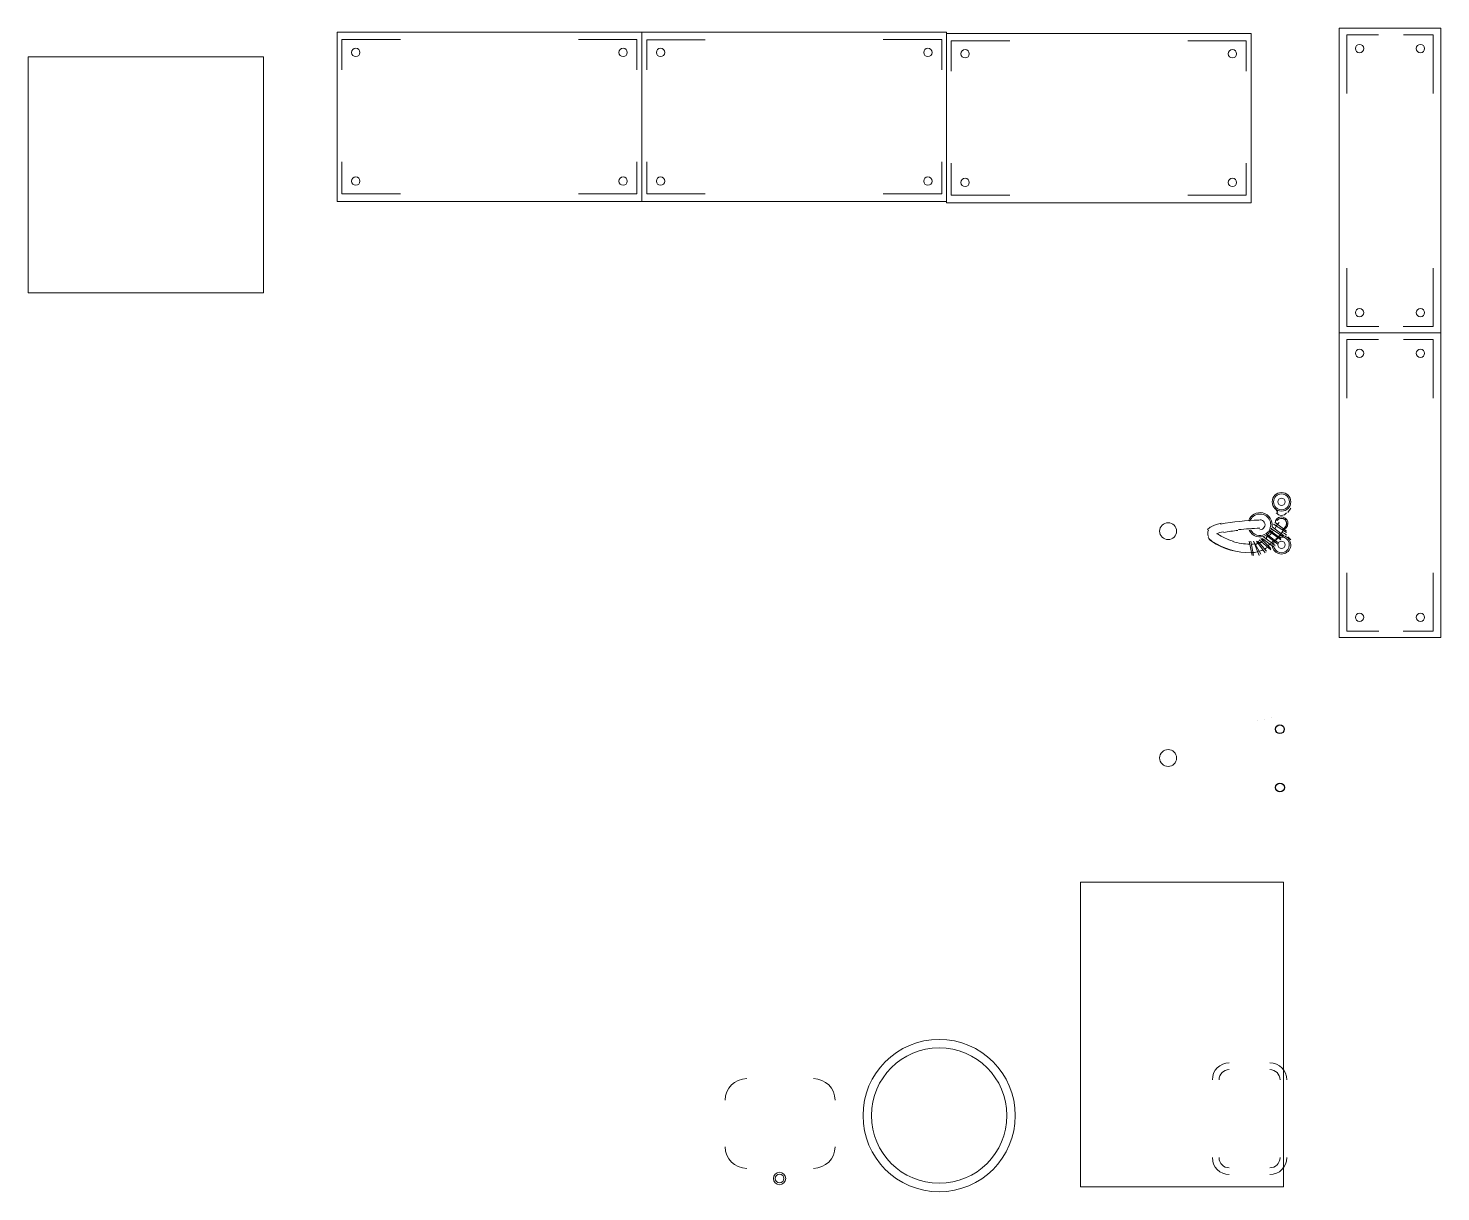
# Model space of a CAD drawing. Header units: millimetres. Extents: x -217756 to 263180, y 55413 to 130608.
# Drawn here: x -211430 to -207257, y 111249 to 114685 of the extents above; entities that cross this region are included whole.
import ezdxf

# ---------------------------------------------------------------- set-up
doc = ezdxf.new("R2010")
doc.units = ezdxf.units.MM
doc.layers.add('ТХ_пищеблок', color=30, linetype='Continuous', lineweight=20)

msp = doc.modelspace()

# ---------------------------------------------------------------- linework, layer by layer
at = {"layer": 'ТХ_пищеблок', "extrusion": (6.19736e-05, -0.000470712, 1)}
for p, q in [((-207557.1, 113785.3, 0.9), (-207557.1, 114685.3, 1.4)), ((-207557.1, 114685.3, 1.4), (-207257.1, 114685.3, 1.4)), ((-207257.1, 114685.3, 1.4), (-207257.1, 113785.3, 0.9)), ((-207257.1, 113785.3, 0.9), (-207557.1, 113785.3, 0.9)), ((-207557.1, 112885.3, 0.5), (-207557.1, 113785.3, 0.9)), ((-207557.1, 113785.3, 0.9), (-207257.1, 113785.3, 0.9)), ((-207257.1, 113785.3, 0.9), (-207257.1, 112885.3, 0.5)), ((-207257.1, 112885.3, 0.5), (-207557.1, 112885.3, 0.5))]:
    msp.add_line(p, q, dxfattribs=at)
at = {"layer": 'ТХ_пищеблок'}
for points in [[(-209617.8, 114173.8), (-210517.8, 114173.8), (-210517.8, 114673.8), (-209617.8, 114673.8)], [(-208717.4, 114173.7), (-209617.4, 114173.7), (-209617.4, 114673.7), (-208717.4, 114673.7)]]:
    msp.add_lwpolyline(points, close=True, dxfattribs=at)
at = {"layer": 'ТХ_пищеблок', "extrusion": (-0.000470712, 6.19742e-05, 1)}
for points, elevation in [([(-210503.5, 114562.5), (-210503.5, 114651.7), (-210330.9, 114651.7)], 106.2), ([(-209603.1, 114562.4), (-209603.1, 114651.5), (-209430.5, 114651.5)], 105.8), ([(-208703.3, 114558.7), (-208703.3, 114647.9), (-208530.7, 114647.9)], 105.3), ([(-210503.5, 114290.6), (-210503.5, 114195.9), (-210330.9, 114195.9)], 106.2), ([(-209603.1, 114290.5), (-209603.1, 114195.8), (-209430.5, 114195.8)], 105.7), ([(-208703.3, 114286.9), (-208703.3, 114192.1), (-208530.7, 114192.1)], 105.3)]:
    msp.add_lwpolyline(points, dxfattribs=dict(at, elevation=elevation))
at = {"layer": 'ТХ_пищеблок', "extrusion": (0.000470712, 6.19742e-05, 1)}
for points, elevation in [([(-209632, 114562.5), (-209632, 114651.7), (-209804.6, 114651.7)], -91.6), ([(-208731.6, 114562.4), (-208731.6, 114651.6), (-208904.2, 114651.6)], -91.1), ([(-207831.8, 114558.7), (-207831.8, 114647.9), (-208004.4, 114647.9)], -90.7), ([(-209632, 114290.6), (-209632, 114195.9), (-209804.6, 114195.9)], -91.6), ([(-208731.6, 114290.5), (-208731.6, 114195.8), (-208904.2, 114195.8)], -91.2), ([(-207831.8, 114286.9), (-207831.8, 114192.2), (-208004.4, 114192.2)], -90.7)]:
    msp.add_lwpolyline(points, dxfattribs=dict(at, elevation=elevation))
at = {"layer": 'ТХ_пищеблок', "elevation": 0}
msp.add_lwpolyline([(-207817.6, 114170), (-208717.6, 114170), (-208717.6, 114670), (-207817.6, 114670)], close=True, dxfattribs=at)
at = {"layer": 'ТХ_пищеблок', "extrusion": (6.19736e-05, -0.000470712, 1)}
for points, elevation in [([(-207441.4, 114666.1), (-207535, 114666.1), (-207535, 114493)], -65.4), ([(-207441.4, 114666.1), (-207535, 114666.1), (-207535, 114493)], -65.4), ([(-207367.1, 114666.1), (-207279.3, 114666.1), (-207279.3, 114493)], -65.4), ([(-207367.1, 114666.1), (-207279.3, 114666.1), (-207279.3, 114493)], -65.4), ([(-207440.3, 113804.4), (-207535, 113804.4), (-207535, 113977)], -65.5), ([(-207440.3, 113804.4), (-207535, 113804.4), (-207535, 113977)], -65.5), ([(-207368.4, 113804.4), (-207279.3, 113804.4), (-207279.3, 113977)], -65.5), ([(-207368.4, 113804.4), (-207279.3, 113804.4), (-207279.3, 113977)], -65.5), ([(-207441.4, 113766.1), (-207535, 113766.1), (-207535, 113593)], -65.5), ([(-207441.4, 113766.1), (-207535, 113766.1), (-207535, 113593)], -65.5), ([(-207367.1, 113766.1), (-207279.3, 113766.1), (-207279.3, 113593)], -65.5), ([(-207367.1, 113766.1), (-207279.3, 113766.1), (-207279.3, 113593)], -65.5), ([(-207440.3, 112904.4), (-207535, 112904.4), (-207535, 113077)], -65.5), ([(-207440.3, 112904.4), (-207535, 112904.4), (-207535, 113077)], -65.5), ([(-207368.4, 112904.4), (-207279.3, 112904.4), (-207279.3, 113077)], -65.5), ([(-207368.4, 112904.4), (-207279.3, 112904.4), (-207279.3, 113077)], -65.5)]:
    msp.add_lwpolyline(points, dxfattribs=dict(at, elevation=elevation))
at = {"layer": 'ТХ_пищеблок', "color": 140}
msp.add_lwpolyline([(-210735.4, 114600.8), (-211430.4, 114600.8), (-211430.4, 113903.8), (-210735.4, 113903.8)], close=True, dxfattribs=at)
at = {"layer": 'ТХ_пищеблок', "color": 132, "lineweight": 0}
for points in [[(-207738.3, 113254.7), (-207746.8, 113267.4)], [(-207708.7, 113254.7), (-207700.2, 113267.4)], [(-207742.6, 113216.7), (-207734.1, 113225.1), (-207742.6, 113216.7), (-207746.8, 113208.2)], [(-207712.9, 113199.7), (-207746.8, 113225.1)], [(-207746.8, 113157.4), (-207780.6, 113182.8)], [(-207738.3, 113165.9), (-207772.2, 113191.3)], [(-207772.2, 113187), (-207738.3, 113161.6)], [(-207772.2, 113178.6), (-207772.2, 113182.8), (-207767.9, 113182.8), (-207772.2, 113182.8)], [(-207729.9, 113178.6), (-207763.7, 113204)], [(-207763.7, 113199.7), (-207729.9, 113174.3)], [(-207763.7, 113187), (-207759.5, 113191.3), (-207759.5, 113195.5), (-207759.5, 113191.3)], [(-207759.5, 113208.2), (-207721.4, 113182.8)], [(-207721.4, 113187), (-207755.2, 113212.4)], [(-207755.2, 113195.5), (-207751, 113204)], [(-207751, 113220.9), (-207712.9, 113195.5)], [(-207708.7, 113182.8), (-207700.2, 113174.3)], [(-207822.9, 113170.1), (-207814.5, 113127.8)], [(-207810.3, 113127.8), (-207818.7, 113170.1)], [(-207814.5, 113161.6), (-207810.3, 113161.6)], [(-207810.3, 113170.1), (-207793.3, 113127.8), (-207810.3, 113170.1), (-207789.1, 113132)], [(-207806, 113161.6), (-207801.8, 113161.6), (-207797.6, 113165.9), (-207801.8, 113161.6)], [(-207801.8, 113170.1), (-207776.4, 113136.3)], [(-207772.2, 113140.5), (-207797.6, 113170.1)], [(-207793.3, 113174.3), (-207759.5, 113144.7)], [(-207793.3, 113165.9), (-207789.1, 113165.9), (-207784.9, 113170.1), (-207780.6, 113174.3), (-207776.4, 113174.3), (-207780.6, 113174.3), (-207784.9, 113170.1), (-207789.1, 113165.9)], [(-207759.5, 113149), (-207789.1, 113178.6)], [(-207784.9, 113178.6), (-207751, 113153.2)]]:
    msp.add_lwpolyline(points, close=True, dxfattribs=at)
for points in [[(-207905.8, 113223.6, 0.076793), (-207934.5, 113213.8, -0.076793)], [(-207793.7, 113232.7, 0.030153), (-207908.1, 113220.9, -0.030153)], [(-207755.7, 113212.8, 0.921844), (-207825.2, 113230.4, -0.921844)], [(-207764.3, 113201.9, 1.108707), (-207821, 113229.8, -1.108707)], [(-207791.2, 113204, 1.000049), (-207791.2, 113233.6, -1.000049)], [(-207721, 113205.2, 1.879148), (-207746.8, 113223.4, -1.879148)], [(-207718.9, 113206.1, 1.639573), (-207746.6, 113225.6, -1.639573)], [(-207743, 113254, 0.502962), (-207712.5, 113254, -0.502962)], [(-207935.9, 113213.1, 0.128446), (-207945.9, 113203.5, -0.128446)], [(-207943.2, 113202.8, 0.263202), (-207943.2, 113184, -0.263202)], [(-207899.1, 113198.1, 0.048642), (-207920.1, 113192.4, -0.048642)], [(-207916.3, 113191.7, 0.086562), (-207870.8, 113170.7, -0.086562)], [(-207856.5, 113201.9, 0.021688), (-207898.2, 113196.3, -0.021688)], [(-207791.2, 113209.2, 0.008531), (-207854.8, 113204.3, -0.008531)], [(-207823.4, 113202.7, 0.423103), (-207774.2, 113187.1, -0.423103)], [(-207819.3, 113203.9, 0.413779), (-207776.4, 113190.7, -0.413779)], [(-207773.5, 113192.4, 0.075801), (-207766.5, 113198.9, -0.075801)], [(-207770.5, 113189.3, 0.071236), (-207763.1, 113196.3, -0.071236)], [(-207760.8, 113199.6, 0.071497), (-207756.6, 113208.9, -0.071497)], [(-207755.2, 113160.7, 3.349514), (-207737.7, 113185.2, -3.349514)], [(-207750.9, 113157, 2.5734), (-207732.3, 113182.3, -2.5734)], [(-207737, 113180.9, 0.111571), (-207745.2, 113174.9, -0.111571)], [(-207744.2, 113172.8, 0.006867), (-207738.2, 113180.2, -0.006867)], [(-207735.9, 113183.2, 0.006878), (-207730.2, 113190.9, -0.006878)], [(-207712.5, 113187.8, 0.232603), (-207727.4, 113195.5, -0.232603)], [(-207725.7, 113204.1, 0.039911), (-207722.8, 113204.6, -0.039911)], [(-207871.8, 113169.2, 0.073497), (-207821, 113161.6, -0.073497)], [(-207815.3, 113136.4, 0.043708), (-207799.6, 113138.8, -0.043708)], [(-207795.9, 113139.7, 0.038822), (-207782.8, 113144.6, -0.038822)], [(-207779.3, 113146.3, 0.030446), (-207769.8, 113151.9, -0.030446)], [(-207767.8, 113156.5, 0.021049), (-207759.6, 113163.1, -0.021049)], [(-207756.8, 113165.6, 0.020071), (-207749.7, 113172.8, -0.020071)], [(-207747.5, 113171.8, 0.121122), (-207751, 113161.2, -0.121122)]]:
    msp.add_lwpolyline(points, format="xyb", close=True, dxfattribs=at)
for points in [[(-207715, 113213.6, -0.016359), (-207728, 113194, 0.016359), (-207715.3, 113215, 1.000109), (-207740.2, 113231, -1.000109), (-207715, 113213.6)], [(-207934.3, 113170, -0.098402), (-207944.6, 113181.9, 0.098402), (-207933.2, 113170.6, 0.153885), (-207817.3, 113136.3, -0.153885), (-207934.3, 113170)]]:
    msp.add_lwpolyline(points, format="xyb", dxfattribs=at)
for points in [[(-207780.6, 113182.8), (-207780.6, 113182.8)], [(-207780.6, 113182.8), (-207780.6, 113182.8)], [(-207772.2, 113191.3), (-207772.2, 113191.3)], [(-207772.2, 113191.3), (-207772.2, 113191.3)], [(-207763.7, 113199.7), (-207763.7, 113199.7)], [(-207763.7, 113199.7), (-207763.7, 113199.7)], [(-207755.2, 113212.4), (-207755.2, 113212.4)], [(-207755.2, 113212.4), (-207755.2, 113212.4)], [(-207746.8, 113220.9), (-207746.8, 113220.9)], [(-207746.8, 113220.9), (-207746.8, 113220.9)], [(-207721.4, 113187), (-207721.4, 113187)], [(-207721.4, 113187), (-207721.4, 113187)], [(-207712.9, 113195.5), (-207712.9, 113195.5)], [(-207712.9, 113195.5), (-207712.9, 113195.5)], [(-207818.7, 113170.1), (-207818.7, 113170.1)], [(-207818.7, 113170.1), (-207818.7, 113170.1)], [(-207810.3, 113170.1), (-207810.3, 113170.1)], [(-207810.3, 113170.1), (-207810.3, 113170.1)], [(-207801.8, 113170.1), (-207801.8, 113170.1)], [(-207801.8, 113170.1), (-207801.8, 113170.1)], [(-207789.1, 113174.3), (-207789.1, 113174.3)], [(-207789.1, 113174.3), (-207789.1, 113174.3)], [(-207759.5, 113144.7), (-207759.5, 113144.7)], [(-207759.5, 113144.7), (-207759.5, 113144.7)], [(-207746.8, 113153.2), (-207746.8, 113153.2)], [(-207746.8, 113153.2), (-207746.8, 113153.2)], [(-207738.3, 113165.9), (-207738.3, 113165.9)], [(-207738.3, 113165.9), (-207738.3, 113165.9)], [(-207729.9, 113174.3), (-207729.9, 113174.3)], [(-207729.9, 113174.3), (-207729.9, 113174.3)], [(-207814.5, 113127.8), (-207814.5, 113127.8)], [(-207814.5, 113127.8), (-207814.5, 113127.8)], [(-207793.3, 113132), (-207793.3, 113132)], [(-207793.3, 113132), (-207793.3, 113132)], [(-207772.2, 113136.3), (-207772.2, 113136.3)], [(-207772.2, 113136.3), (-207772.2, 113136.3)], [(-207800, 112639.6), (-207800, 112639.6)], [(-207800, 112639.6), (-207800, 112639.6)], [(-207778.8, 112643.8), (-207778.8, 112643.8)], [(-207778.8, 112643.8), (-207778.8, 112643.8)], [(-207757.7, 112648.1), (-207757.7, 112648.1)], [(-207757.7, 112648.1), (-207757.7, 112648.1)]]:
    msp.add_lwpolyline(points, dxfattribs=at)
at = {"layer": 'ТХ_пищеблок', "flags": 128}
msp.add_lwpolyline([(-208321.9, 111263.6), (-208321.8, 112163.6), (-207721.8, 112163.5), (-207721.9, 111263.5)], close=True, dxfattribs=at)
at = {"layer": 'ТХ_пищеблок', "extrusion": (-0.000470712, 6.19742e-05, 1)}
for centre in [(-210462.7, 114613.8, 106.2), (-209562.3, 114613.7, 105.8), (-208662.5, 114610, 105.3), (-210462.7, 114233.8, 106.2), (-209562.3, 114233.7, 105.7), (-208662.5, 114230, 105.3)]:
    msp.add_circle(centre, 12.3, dxfattribs=at)
at = {"layer": 'ТХ_пищеблок', "extrusion": (0.000470712, 6.19742e-05, 1)}
for centre in [(-209672.8, 114613.8, -91.6), (-208772.4, 114613.7, -91.1), (-207872.6, 114610, -90.7), (-209672.8, 114233.8, -91.6), (-208772.4, 114233.7, -91.2), (-207872.6, 114230, -90.7)]:
    msp.add_circle(centre, 12.3, dxfattribs=at)
at = {"layer": 'ТХ_пищеблок', "extrusion": (6.19736e-05, -0.000470712, 1)}
for centre in [(-207497.1, 114625.2, -65.4), (-207497.1, 114625.2, -65.4), (-207317.1, 114625.2, -65.4), (-207317.1, 114625.2, -65.4), (-207497.1, 113845.2, -65.5), (-207497.1, 113845.2, -65.5), (-207317.1, 113845.2, -65.5), (-207317.1, 113845.2, -65.5), (-207497.1, 113725.2, -65.5), (-207497.1, 113725.2, -65.5), (-207317.1, 113725.2, -65.5), (-207317.1, 113725.2, -65.5), (-207497.1, 112945.2, -65.5), (-207497.1, 112945.2, -65.5), (-207317.1, 112945.2, -65.5), (-207317.1, 112945.2, -65.5)]:
    msp.add_circle(centre, 12.3, dxfattribs=at)
at = {"layer": 'ТХ_пищеблок', "color": 132, "lineweight": 0}
for centre, radius in [((-207727.7, 113286.5), 27.5), ((-207727.7, 113286.5), 27.5), ((-207727.7, 113286.5), 23.3), ((-207727.7, 113286.5), 23.3), ((-207727.7, 113286.5), 10.6), ((-207727.7, 113286.5), 10.6), ((-207727.7, 113159.5), 10.6), ((-207727.7, 113159.5), 10.6)]:
    msp.add_circle(centre, radius, dxfattribs=at)
at = {"layer": 'ТХ_пищеблок', "color": 132}
for centre, radius in [((-208062.8, 113199.9), 25), ((-208062.8, 112529.9), 25), ((-209210.6, 111287.8), 18.3), ((-209210.6, 111287.8), 13)]:
    msp.add_circle(centre, radius, dxfattribs=at)
at = {"layer": 'ТХ_пищеблок', "color": 132, "linetype": 'ByBlock', "lineweight": -2, "ltscale": 100}
for centre in [(-207732.3, 112614.8), (-207732.3, 112614.8), (-207732.2, 112442.7), (-207732.2, 112442.7)]:
    msp.add_circle(centre, 13, dxfattribs=at)
at = {"layer": 'ТХ_пищеблок'}
for radius in [225, 200]:
    msp.add_circle((-208739.1, 111473.7), radius, dxfattribs=at)
for centre, radius, start, end in [((-207882, 111579.4, 61.9), 50, 90, 180), ((-207882, 111579.4, 61.9), 30, 90, 180), ((-207762, 111579.4, 61.9), 50, 0, 90), ((-207762, 111579.4, 61.9), 30, 0, 90), ((-207882, 111349.4, 61.9), 50, 180, 270), ((-207882, 111349.4, 61.9), 30, 180, 270), ((-207762, 111349.4, 61.9), 50, 270, 0), ((-207762, 111349.4, 61.9), 30, 270, 0)]:
    msp.add_arc(centre, radius, start, end, dxfattribs=at)
at = {"layer": 'ТХ_пищеблок', "color": 132}
for centre, start, end in [((-209307.6, 111518.8), 90, 180), ((-209110.6, 111518.8), 0, 90), ((-209307.6, 111381.8), 180, 270), ((-209110.6, 111381.8), 270, 0)]:
    msp.add_arc(centre, 64, start, end, dxfattribs=at)

doc.saveas('drawing.dxf')
